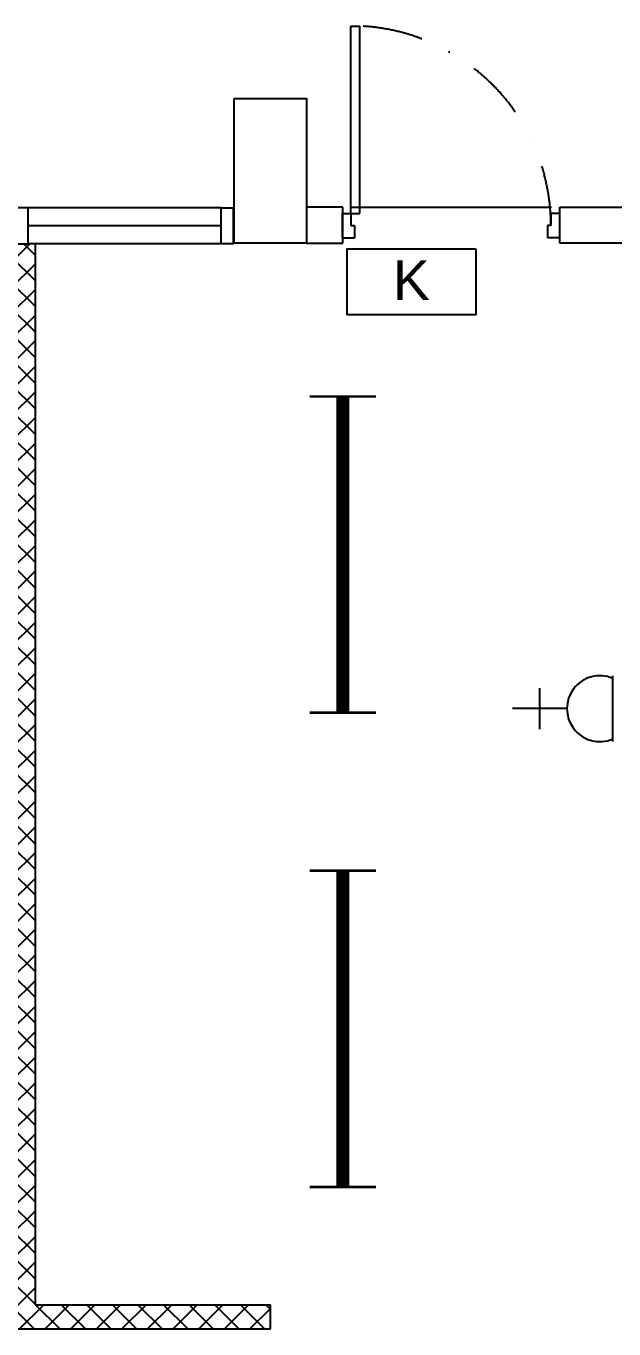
# Model space of a CAD drawing. Header units: inches. Extents: x -106706990 to 300603, y -86718466 to 1728185.
# Drawn here: x 29826 to 32263, y 19904 to 25304 of the extents above; entities that cross this region are included whole.
import ezdxf

# ---------------------------------------------------------------- set-up
doc = ezdxf.new("R2010")
doc.units = ezdxf.units.IN
doc.header["$MEASUREMENT"] = 0
doc.linetypes.add('DASHDOT', pattern=[1, 0.5, -0.25, 0, -0.25])
doc.linetypes.add('HIDDEN', pattern=[0.375, 0.25, -0.125])
for name, color, linetype in [('A-COLUMN', 3, 'Continuous'), ('A-DOOR', 9, 'Continuous'), ('A-HATCH', 8, 'Continuous'), ('A-PARTITION', 4, 'Continuous'), ('A-WALL', 1, 'Continuous'), ('A-WIN', 9, 'Continuous'), ('ELECT', 6, 'Continuous'), ('K LIGHT', 3, 'Continuous'), ('LAMP', 5, 'Continuous')]:
    doc.layers.add(name, color=color, linetype=linetype)
doc.styles.add('arial', font='arial.ttf')

# ---------------------------------------------------------------- blocks, each defined once
blk = doc.blocks.new('A$C04C40081')
at = {"layer": 'A-WIN', "color": 8}
for p, q in [((850, 150), (50, 150)), ((850, 75), (50, 75)), ((850, 0), (50, 0))]:
    blk.add_line(p, q, dxfattribs=at)
at = {"layer": 'A-WIN', "color": 8, "linetype": 'Continuous'}
for points in [[(50, 150), (0, 150), (0, 0), (50, 0)], [(850, 150), (900, 150), (900, 0), (850, 0)]]:
    blk.add_lwpolyline(points, close=True, dxfattribs=at)
blk = doc.blocks.new('A$C4F656F16')
at = {"layer": 'A-DOOR', "color": 8}
for p, q in [((35, 100), (35, 877.1)), ((35, 877.1), (73, 877.1)), ((73, 100), (73, 877.1)), ((35, 100), (73, 100))]:
    blk.add_line(p, q, dxfattribs=at)
at = {"layer": 'A-DOOR', "color": 8, "linetype": 'Continuous'}
for p, q in [((0, 100), (35, 100)), ((0, 100), (0, 100)), ((0, 100), (0, 0)), ((0, 100), (0, 100)), ((35, 100), (35, 50)), ((900, 100), (865, 100)), ((865, 100), (865, 50)), ((900, 100), (900, 100)), ((900, 100), (900, 0)), ((900, 100), (900, 100)), ((0, 0), (50, 0)), ((35, 50), (50, 50)), ((50, 50), (50, 0)), ((865, 50), (850, 50)), ((850, 50), (850, 0)), ((900, 0), (850, 0))]:
    blk.add_line(p, q, dxfattribs=at)
at = {"layer": 'A-DOOR', "color": 8, "linetype": 'DASHDOT', "ltscale": 500}
blk.add_arc((35, 48), 830, 0.1381, 87.3759, dxfattribs=at)
blk = doc.blocks.new('YBC136')
at = {"layer": 'LAMP'}
for points, const_width in [([(-135000.8, 195525.6), (-135000.8, 195250.4)], 10.9), ([(-133690.5, 195525.6), (-133690.5, 195250.4)], 10.9), ([(-135000.8, 195388), (-133690.5, 195388)], 54.6)]:
    blk.add_lwpolyline(points, dxfattribs=dict(at, const_width=const_width))
blk = doc.blocks.new('*U206')
at = {"layer": 'LAMP'}
blk.add_blockref('YBC136', (134345.6, -195388, -5.5), dxfattribs=at)
blk = doc.blocks.new('*U207')
at = {"layer": 'LAMP', "color": 0, "linetype": 'ByBlock', "lineweight": -2, "transparency": 16777216}
for p in [(0, 0), (1965.5, 0)]:
    blk.add_blockref('*U206', p, dxfattribs=at)
blk = doc.blocks.new('EXIT LAMP')
at = {"layer": 'K LIGHT', "color": 3}
blk.add_lwpolyline([(54141.1, 5237.4), (53604.6, 5237.4), (53604.6, 4967.1), (54141.1, 4967.1)], close=True, dxfattribs=at)
at = {"layer": 'K LIGHT', "color": 3, "style": 'arial'}
blk.add_text('K', height=164.8, dxfattribs=at).set_placement((53795.7, 5027.4))
blk = doc.blocks.new('SOCKET')
at = {"layer": 'ELECT', "color": 6}
for p, q in [((15248.7, 25891.4), (15248.7, 26116.4)), ((15164.3, 26003.9), (15333.1, 26003.9)), ((15112.3, 25701.6), (15385.1, 25701.6))]:
    blk.add_line(p, q, dxfattribs=at)
blk.add_arc((15248.7, 25755), 136.4, 336.9763, 203.0237, dxfattribs=at)

msp = doc.modelspace()

# ---------------------------------------------------------------- hatches: boundary and pattern name
at = {"layer": 'A-HATCH'}
h = msp.add_hatch(dxfattribs=at)
h.set_pattern_fill('ANSI37', color=8, scale=600)
h.set_pattern_definition([(45, (2570.67, -198349.356), (-53.033009, 53.033009), []), (135, (2570.67, -198349.356), (-53.033009, -53.033009), [])])
h.paths.add_polyline_path([(29863.8, 24404.4), (29838.8, 24404.4), (29788.8, 24404.4), (29763.8, 24404.4), (29763.8, 20004.4), (28138.8, 20004.4), (28138.8, 19904.4), (30838.8, 19904.4), (30838.8, 20004.4), (29863.8, 20004.4)])

# ---------------------------------------------------------------- linework, layer by layer
at = {"color": 8}
msp.add_line((31173.8, 24554.4), (32003.8, 24554.4), dxfattribs=at)
at = {"layer": 'A-COLUMN', "color": 8}
msp.add_lwpolyline([(30688.8, 25004.4), (30988.8, 25004.4), (30988.8, 24404.4), (30688.8, 24404.4)], close=True, dxfattribs=at)
at = {"layer": 'A-PARTITION', "color": 8}
for p, q in [((29863.8, 24404.4), (29863.8, 20004.4)), ((29863.8, 20004.4), (30838.8, 20004.4)), ((30838.8, 19904.4), (30838.8, 20004.4)), ((28138.8, 19904.4), (30838.8, 19904.4))]:
    msp.add_line(p, q, dxfattribs=at)
at = {"layer": 'A-WALL', "color": 8}
for p, q in [((31138.8, 24554.4), (30988.8, 24554.4)), ((31138.8, 24404.4), (31138.8, 24554.4)), ((30988.8, 24404.4), (31138.8, 24404.4))]:
    msp.add_line(p, q, dxfattribs=at)
at = {"layer": 'A-WALL', "color": 8, "linetype": 'Continuous', "ltscale": 900}
for p, q in [((32038.8, 24554.4), (34288.8, 24554.4)), ((32038.8, 24404.4), (32038.8, 24554.4)), ((34288.8, 24404.4), (32038.8, 24404.4))]:
    msp.add_line(p, q, dxfattribs=at)

# ---------------------------------------------------------------- block references
at = {"layer": 'A-DOOR', "color": 8}
msp.add_blockref('A$C4F656F16', (31136.8, 24427.3), dxfattribs=at)
at = {"layer": 'A-WIN', "color": 8}
msp.add_blockref('A$C04C40081', (29784.9, 24401.4), dxfattribs=at)
at = {"layer": 'ELECT', "color": 7, "linetype": 'HIDDEN', "rotation": 89.99999999999937}
msp.add_blockref('SOCKET', (57959.2, 7226.6), dxfattribs=at)
at = {"layer": 'LAMP', "color": 0}
msp.add_blockref('EXIT LAMP', (-22449.4, 19141.7), dxfattribs=at)
at = {"layer": 'LAMP', "color": 0, "rotation": 90}
msp.add_blockref('*U207', (31139.1, 21148.5, 5.5), dxfattribs=at)

doc.saveas('drawing.dxf')
